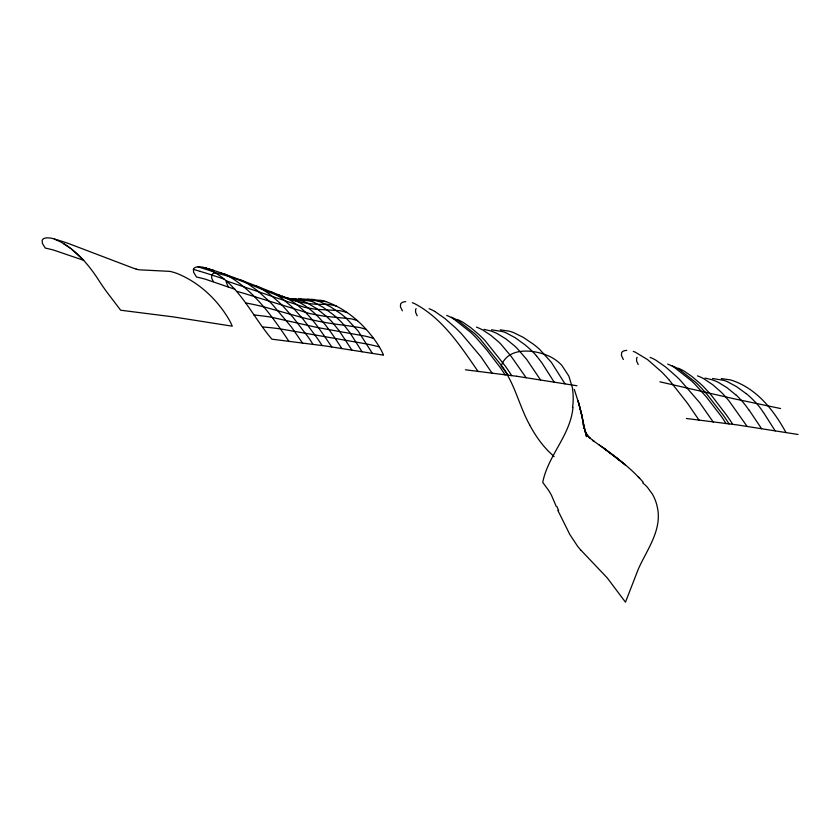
<?xml version="1.0" encoding="UTF-8"?>
<svg xmlns="http://www.w3.org/2000/svg" width="840" height="840" viewBox="0 0 840 840"><rect width="100%" height="100%" fill="white"/><g stroke="black" fill="none" stroke-linecap="round" stroke-linejoin="round"><path stroke-width="1.26" d="M572.964 407.369C570.559 435.257 547.932 455.49 542.745 482.37L548.562 490.35A143.514 63.588 17.3 0 1 551.502 495.38L556.29 506.52M214.337 270.648L204.55 267.666A12.758 4.925 25.8 0 0 201.547 266.973L197.978 266.805A18.585 7.171 25.8 0 0 193.389 269.336L193.652 272.401L196.529 277.043A74.802 28.864 25.8 0 1 205.212 279.143L234.969 289.306M405.741 301.633L403.546 301.959A20.16 7.781 25.8 0 0 400.586 304.112L400.449 306.831L402.36 310.8M626.745 350.343L624.55 350.669A20.16 7.781 25.8 0 0 621.6 352.821L621.453 355.551L623.364 359.52M299.05 299.187L321.069 300.332A24.076 9.293 25.8 0 1 325.899 301.613C346.836 309.026 364.245 324.524 376.656 342.689A139.167 53.708 25.8 0 1 379.344 346.889A126.053 48.647 25.8 0 1 383.502 355.152L325.657 346.006L271.897 339.181C250.688 314.465 237.164 279.804 204.55 267.677M298.421 299.177L311.524 299.397M491.516 329.784L502.94 331.663A17.671 6.825 25.8 0 1 506.09 332.84L515.33 337.785L525.01 344.831A70.245 27.111 25.8 0 1 536.351 355.677M712.52 378.504L723.944 380.383A17.671 6.825 25.8 0 1 727.094 381.549L736.344 386.505L746.014 393.55M298.798 299.229L296.709 299.187A77.059 29.736 25.8 0 1 292.362 298.956L290 298.662A12.947 4.998 25.8 0 1 289.517 298.578L289.454 298.568A10.038 3.875 25.8 0 1 287.973 298.211L287.248 298M500.262 329.868L509.261 331.181A19.918 7.686 25.8 0 1 513.534 332.577L523.142 337.292L533.505 344.284A57.96 22.365 25.8 0 1 539.626 349.367L551.387 362.376L564.984 383.828M721.266 378.588L730.264 379.89A19.918 7.686 25.8 0 1 734.549 381.286C758.279 390.358 774.197 411.054 785.988 432.548M296.425 299.145L295.533 299.124M307.545 299.271L316.459 300.605A20.192 7.791 25.8 0 1 320.764 302.022L330.425 306.757L340.83 313.772A57.34 22.134 25.8 0 1 345.796 317.814L357.977 330.824L372.362 353.356M299.712 299.197L310.464 301.035A17.766 6.857 25.8 0 1 313.625 302.211L322.928 307.167L332.724 314.255A66.16 25.536 25.8 0 1 336.179 317.195A70.234 27.101 25.8 0 1 343.298 324.198L349.734 332.399L362.019 351.75M295.428 299.114L292.75 298.977M311.745 299.407L312.669 299.45M312.764 299.45L313.614 299.492M313.772 299.502L314.506 299.544M262.469 326.928L269.976 327.621A221.351 85.418 25.8 0 1 280.822 328.976L366.24 343.885A145.068 55.986 25.8 0 1 379.344 346.889M253.754 314.906L265.786 316.334A132.552 51.156 25.8 0 1 272.055 317.383L317.058 327.464L365.474 336.189A64.627 24.938 25.8 0 1 373.601 338.394M292.75 298.977L302.526 301.035A18.165 7.014 25.8 0 1 306.737 302.726L316.785 308.647L326.508 316.481A72.922 28.14 25.8 0 1 332.105 322.014L339.139 330.687L351.96 350.175M516.799 376.278L576.996 385.76M465.392 369.789L513.366 375.848A172.221 66.465 25.8 0 1 516.799 376.278M686.406 418.499L734.37 424.557A172.221 66.465 25.8 0 1 737.803 424.998L798 434.469M483.998 329.354L490.886 330.981A18.858 7.277 25.8 0 1 497.269 333.627L505.88 338.887L514.206 345.608A68.282 26.355 25.8 0 1 517.02 348.254L526.691 359.405L540.593 380.006M705.001 378.063L711.889 379.701A18.858 7.277 25.8 0 1 718.274 382.337L726.884 387.597L736.176 395.199M245.7 302.967L248.157 303.408A147.472 56.91 25.8 0 1 263.498 306.779L301.675 317.394A168.294 64.943 25.8 0 0 312.406 319.956A193.599 74.708 25.8 0 0 323.096 322.108A205.779 79.412 25.8 0 0 333.806 323.894A185.85 71.726 25.8 0 0 344.211 325.217L360.014 327.59A33.495 12.926 25.8 0 1 366.366 329.543M659.883 381.812L732.858 398.538L780.56 408.524M336.262 306.002L333.207 305.298A49.402 19.068 25.8 0 0 326.592 304.185C286.829 306.726 252.893 281.201 215.156 272.738M205.611 268.012L212.793 270.165M193.389 269.336L200.151 271.352M197.978 266.805L213.528 271.75M226.086 280.812L304.479 307.314L315.641 309.288L339.518 310.632A33.558 12.947 25.8 0 1 343.885 311.651L347.141 312.617M136.164 269.084L133.833 268.328A44.258 17.073 25.8 0 1 132.143 267.729L67.578 243.159A141.519 54.611 25.8 0 0 54.38 239.053L53.309 238.718A12.758 4.925 25.8 0 0 50.305 238.014L46.736 237.857A18.585 7.171 25.8 0 0 42.147 240.377L42.41 243.442L45.287 248.084A74.802 28.864 25.8 0 1 53.98 250.184L83.727 260.348L71.305 248.966M286.986 297.917L287.228 297.99A33.39 12.883 25.8 0 0 291.281 299.114L299.439 300.332L316.459 300.605A83.15 32.088 25.8 0 1 325.899 301.602M212.888 270.186L221.351 272.969M286.272 297.696L282.408 296.32M220.3 272.612L223.892 273.851A12.936 4.998 25.8 0 1 226.38 274.848C253.512 289.916 272.244 316.292 289.096 341.596M224.144 273.935L240.314 279.877A16.737 6.458 25.8 0 1 247.013 283.175M357.514 320.754L355.845 320.166A27.405 10.574 25.8 0 0 351.225 318.822L324.019 316.197L309.803 313.582L243.558 293.244A230.402 88.914 25.8 0 0 236.796 291.322M54.38 239.053L61.373 242.267L70.045 248M282.135 296.216L282.188 296.237A17.945 6.93 25.8 0 1 288.414 299.135C307.639 309.981 319.694 329.165 331.758 346.931M282.072 296.195L270.228 291.491M240.576 279.972L255.454 285.673M255.654 285.747L269.955 291.385A17.094 6.594 25.8 0 1 275.583 294.168L282.881 299.124L291.239 306.212A87.748 33.863 25.8 0 1 294.473 309.351L303.272 319.379L317.478 338.541A348.474 134.484 25.8 0 1 322.14 345.524M434.774 311.43L444.749 318.37L455.606 327.925A150.255 57.981 25.8 0 1 461.769 334.1L480.942 356.822L492.324 373.495M247.034 283.164L257.313 290.535L269.209 301.287A146.076 56.374 25.8 0 1 272.738 304.878L291.417 326.991L302.715 343.371M453.6 318.864L470.411 332.105A117.222 45.234 25.8 0 1 476.217 337.827L486.738 349.923L500.241 367.553A221.445 85.46 25.8 0 1 505.092 374.945M63.913 243.779C79.401 253.302 90.951 267.729 100.485 282.965A391.566 151.106 25.8 0 0 106.764 291.942L120.656 310.223L173.229 316.88L232.25 326.193A125.055 48.258 25.8 0 0 229.289 320.008C217.382 299.618 199.196 282.419 177.166 273.525A24.076 9.293 25.8 0 0 169.838 271.373L139.64 269.829A13.388 5.166 25.8 0 1 136.174 269.115M643.178 482.202C628.688 465.623 610.449 452.928 592.567 440.296L593.996 441.357L588.976 437.199L590.131 438.386L585.974 433.356L587.633 435.992L584.64 429.954L585.795 433.199L583.264 424.494L586.551 436.695L579.306 405.185L574.308 389.435M599.088 444.843L606.764 450.345M615.951 457.359L625.506 465.034L603.666 448.119L619.196 459.9M554.127 456.656L548.331 451.112A219.797 115.437 -79.2 0 1 529.652 424.945M638.043 476.627L639.639 478.265M581.018 550.274L607.257 577.93L625.475 602.186L638.358 568.974A198.156 150.297 -35.1 0 1 641.76 561.887C650.16 545.339 661.437 527.646 657.531 508.211A72.597 55.062 -35.1 0 0 652.323 494.004L647.367 487.231A65.142 49.402 -35.1 0 0 642.736 482.927M669.438 380.289L687.404 403.147L699.163 420.315M536.371 355.677L541.863 362.796L554.179 382.147M775.183 430.868L763.539 412.534M749.133 410.109L761.597 428.726M341.88 348.569C330.508 331.181 318.644 312.701 299.754 302.652A19.793 7.633 25.8 0 0 288.729 298.421M747.096 426.384L729.76 401.93A125.465 48.416 25.8 0 0 725.382 396.596L723.188 394.212A73.962 28.539 25.8 0 0 721.15 392.123L712.919 384.867L703.941 378.83A18.039 6.962 25.8 0 0 697.462 375.848M526.092 377.675L511.266 356.506L501.06 344.327A70.088 27.048 25.8 0 0 498.225 341.565L490.812 335.307L482.927 330.11A18.039 6.962 25.8 0 0 476.459 327.127M478.159 371.595C460.572 346.143 442.533 318.203 414.341 303.492A12.527 4.83 25.8 0 0 412.262 302.705M213.328 281.589L211.617 277.935L211.859 274.858A19.835 7.655 25.8 0 1 215.282 272.822M713.328 422.216L699.783 402.769L680.327 380.3A147.725 57.005 25.8 0 0 676.61 376.635L665.752 367.091L655.778 360.139A15.897 6.132 25.8 0 0 650.076 357.399M228.165 286.839L226.38 282.461A21.64 8.348 25.8 0 1 226.401 281.075M638.19 364.518L636.583 360.969L636.636 358.176A18.617 7.182 25.8 0 1 637.182 357.357M417.186 315.808L415.569 312.249L415.632 309.456A18.617 7.182 25.8 0 1 416.178 308.637M529.673 424.914C520.086 407.663 515.792 387.912 505.134 371.238A105.504 55.136 -79.4 0 0 501.165 366.104C507.959 346.311 534.618 349.377 549.896 356.548A65.142 49.402 -35.1 0 1 561.908 365.484L568.837 376.047L572.68 388.71M557.855 510.384L569.772 534.408L577.426 546A90.373 31.899 28.3 0 0 580.923 550.252M572.46 388.784A90.416 68.912 -32.6 0 1 572.586 407.411M558.6 510.5A327.044 143.734 18.1 0 1 556.994 506.636M255.465 285.642A17.262 6.657 25.8 0 1 262.238 289.076L269.934 294.431L278.943 302.169A111.531 43.04 25.8 0 1 282.492 305.603L293.223 317.583L308.259 337.166A231.798 89.45 25.8 0 1 313.079 344.495M276.812 294.651A20.181 7.791 25.8 0 1 279.804 295.428M200.161 271.362A272.139 105.021 25.8 0 1 224.081 279.121M511.739 375.659A294.704 113.726 25.8 0 0 505.134 365.894L484.974 340.536A98.532 38.021 25.8 0 0 479.546 335.129L470.873 327.726L463.397 322.57A17.01 6.562 25.8 0 0 457.149 319.463M446.702 315.378A17.367 6.699 25.8 0 1 453.569 318.875M508.074 375.26A247.674 95.582 25.8 0 0 502.31 366.618L480.155 339.066A108.686 41.948 25.8 0 0 474.506 333.469L457.957 320.502A17.199 6.636 25.8 0 0 451.374 317.195M429.072 308.679A15.897 6.132 25.8 0 1 434.763 311.441M726.096 423.665A221.445 85.46 25.8 0 0 721.245 416.272L706.135 396.659L695.005 384.29A115.573 44.604 25.8 0 0 691.415 380.814L674.604 367.574A17.367 6.699 25.8 0 0 667.706 364.088M746.193 393.54A76.829 29.652 25.8 0 1 763.371 412.503M736.365 395.209A93.398 36.047 25.8 0 1 748.881 410.046M732.753 424.368A294.704 113.726 25.8 0 0 726.138 414.614L712.278 396.449A148.071 57.141 25.8 0 0 709.202 392.794L703.92 387.125A97.524 37.632 25.8 0 0 700.55 383.849L691.887 376.446L684.4 371.291A17.01 6.562 25.8 0 0 678.153 368.183M729.078 423.969A247.674 95.582 25.8 0 0 723.314 415.338L706.881 394.17A158.235 61.068 25.8 0 0 705.201 392.207L699.006 385.57A107.426 41.454 25.8 0 0 695.51 382.19L678.972 369.222A17.199 6.636 25.8 0 0 672.378 365.915M669.428 380.289A145.331 56.081 25.8 0 0 661.395 371.679L647.577 359.615L635.355 352.212A12.527 4.83 25.8 0 0 633.266 351.414M581.805 415.096L578.004 400.575L581.805 415.096L584.147 428.085L581.805 415.096"/></g></svg>
